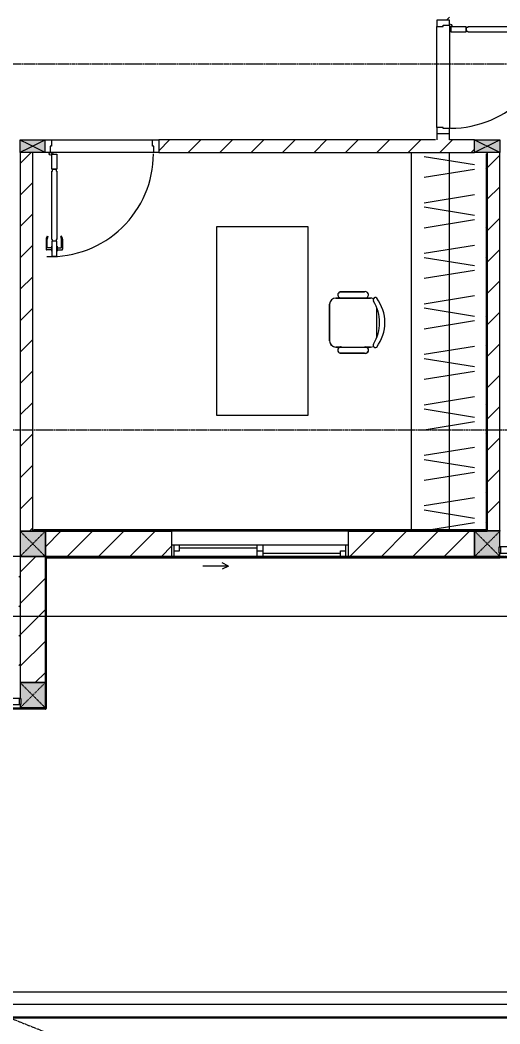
# Model space of a CAD drawing. Header units: millimetres. Extents: x 5356 to 209803, y -16346 to 109894.
# Drawn here: x 94853 to 98653, y 20833 to 28787 of the extents above; entities that cross this region are included whole.
import ezdxf

# ---------------------------------------------------------------- set-up
doc = ezdxf.new("R2010")
doc.units = ezdxf.units.MM
doc.linetypes.add('Dash', pattern=[6, 3, -3])
doc.linetypes.add('Grid Line', pattern=[22.225, 12.7, -3.175, 3.175, -3.175])
for name, color, linetype, lineweight in [('0-1', 7, 'Continuous', 5), ('A-ANNO-DIMS', 211, 'Continuous', 9), ('A-ANNO-DIMS-220', 211, 'Continuous', 9), ('A-DETL-GENF-1', 9, 'Continuous', 9), ('A-DOOR-1', 9, 'Continuous', 9), ('A-FLOR-1', 9, 'Continuous', 9), ('A-FLOR-HRAL', 11, 'Continuous', 9), ('A-FLOR-HRAL-1', 9, 'Continuous', 9), ('A-GLAZ', 151, 'Continuous', 9), ('A-WALL', 113, 'Continuous', 9), ('A-WALL-1', 253, 'Continuous', 18), ('A-WALL-2', 9, 'Continuous', 9), ('A-WALL-3', 113, 'Continuous', 18), ('A-WALL-PATT-1', 10, 'Continuous', 9), ('A-WALL-PATT-2', 9, 'Continuous', 9), ('A-WALL-PATT-3', 111, 'Continuous', 9), ('C-PRKG', 70, 'Continuous', 9), ('C-PRKG-HDLN', 70, 'Dash', 9), ('G-IMPT', 8, 'Continuous', 9), ('I-FURN', 30, 'Continuous', 9), ('I-FURN-1', 9, 'Continuous', 9), ('I-WALL-1', 253, 'Continuous', 18), ('M-EQPM', 50, 'Continuous', 9), ('S-COLS', 52, 'Continuous', 9), ('S-COLS-1', 254, 'Continuous', 5), ('S-COLS-2', 253, 'Continuous', 18), ('S-COLS-3', 9, 'Continuous', 9), ('S-COLS-4', 52, 'Continuous', 18), ('S-COLS-5', 52, 'Dash', 9), ('S-COLS-HDLN', 52, 'Dash', 9), ('S-COLS-HDLN-1', 9, 'Dash', 9), ('S-GRID-1', 1, 'Grid Line', 9)]:
    doc.layers.add(name, color=color, linetype=linetype, lineweight=lineweight)
doc.styles.add('Arial_2', font='arial_0.ttf', dxfattribs={"width": 0.9, "height": 660})
doc.dimstyles.new('1_Dim_chi_tiet_khu_đất_2', dxfattribs={"dimscale": 304.8, "dimtxt": 673.371204, "dimasz": 0.866142, "dimexe": 0.721785, "dimexo": 0.0625, "dimgap": 0.072178, "dimtad": 1, "dimdec": 0, "dimrnd": 5, "dimzin": 0, "dimdsep": 46, "dimtxsty": 'Arial_2', "dimblk1": 'OBLIQUE', "dimblk2": 'OBLIQUE', "dimsah": 1, "dimcen": 0.09, "dimdle": 0.721785, "dimazin": 0, "dimtfac": 1, "dimtdec": 4, "dimtix": 1, "dimtmove": 0, "dimatfit": 3, "dimfxl": 2.165354, "dimfxlon": 1, "dimtvp": 1, "dimtolj": 1, "dimtzin": 0, "dimarcsym": 2})
pattern_1 = [(45, (0, 0), (-124.4508, 124.4508), [])]
pattern_2 = [(45, (0, 0), (-116.67262, 116.67262), [])]

# ---------------------------------------------------------------- blocks, each defined once
blk = doc.blocks.new('NCV_TKTC_KET CAU_rvt-1-TKCS_MB ĐỊNH VỊ MỐC TỌA ĐỘ CÔNG TRÌNH')
at = {"layer": 'A-FLOR-1'}
blk.add_line((98652.5, 24736.9), (98652.5, 24741.9), dxfattribs=at)
blk = doc.blocks.new('DOOR_CW_01 CANH MO-PANEL KINH - DIW_01-900x2200-CỬA GỖ VÂN LAMINATE-553375-TKCS_MB ĐỊNH VỊ MỐC TỌA ĐỘ CÔNG TRÌNH')
at = {"layer": 'A-DETL-GENF-1'}
for p, q in [((-397, -182), (-397, -62)), ((-397, -62), (-357, -62)), ((-357, -62), (-357, -182)), ((-357, -182), (-397, -182)), ((-397, -196), (-391, -196)), ((-397, -738), (-397, -196)), ((-391, -196), (-391, -182)), ((-391, -182), (-363, -182)), ((-363, -182), (-363, -196)), ((-357, -196), (-363, -196)), ((-357, -196), (-357, -738)), ((-433.9, -711.2), (-427.3, -715.8)), ((-320.1, -711.2), (-326.7, -715.8)), ((-442, -737), (-442, -816.5)), ((-434, -799.5), (-434, -737)), ((-399, -792.2), (-399, -831.8)), ((-397, -792.2), (-399, -792.2)), ((-397, -738), (-391, -738)), ((-357, -752), (-397, -752)), ((-397, -752), (-397, -872)), ((-397, -792.2), (-397, -831.8)), ((-391, -752), (-391, -738)), ((-363, -752), (-391, -752)), ((-357, -738), (-363, -738)), ((-363, -738), (-363, -752)), ((-357, -872), (-357, -752)), ((-357, -792.2), (-357, -831.8)), ((-357, -792.2), (-355, -792.2)), ((-355, -792.2), (-355, -831.8)), ((-320, -799.5), (-320, -737)), ((-312, -737), (-312, -816.5)), ((-399, -820.5), (-438, -820.5)), ((-399, -803.5), (-430, -803.5)), ((-399, -831.8), (-397, -831.8)), ((-397, -872), (-357, -872)), ((-355, -831.8), (-357, -831.8)), ((-355, -803.5), (-324, -803.5)), ((-355, -820.5), (-316, -820.5))]:
    blk.add_line(p, q, dxfattribs=at)
blk.add_circle((-407, -60), 10, dxfattribs=at)
for centre, radius, start, end in [((-407, -60), 814, 268, 0), ((-397, -737), 45, 145, 180), ((-397, -737), 37, 145, 180), ((-357, -737), 37, 0, 35), ((-357, -737), 45, 360, 35), ((-438, -816.5), 4, 180, 270), ((-430, -799.5), 4, 180, 270), ((-324, -799.5), 4, 270, 0), ((-316, -816.5), 4, 270, 0)]:
    blk.add_arc(centre, radius, start, end, dxfattribs=at)
at = {"layer": 'A-DOOR-1'}
for p, q in [((-450, -50), (-450, 50)), ((-450, 50), (-400, 50)), ((-400, 50), (-400, 0)), ((400, 0), (400, 50)), ((400, 50), (450, 50)), ((450, 50), (450, -50)), ((-410, -50), (-450, -50)), ((-410, 0), (-410, -50)), ((-400, 0), (-410, 0)), ((-407, -50), (-382, -50)), ((410, 0), (400, 0)), ((410, -50), (410, 0)), ((450, -50), (410, -50))]:
    blk.add_line(p, q, dxfattribs=at)
blk = doc.blocks.new('TU DO LV A - TU DO LV A-V9-TKCS_MB ĐỊNH VỊ MỐC TỌA ĐỘ CÔNG TRÌNH')
at = {"layer": 'I-FURN'}
for p, q in [((10, 0), (3000, 0)), ((10, -136.3), (68.9, -499)), ((169, -101), (104.4, -499)), ((202.5, -101), (267.1, -499)), ((404.3, -101), (468.9, -499)), ((569, -101), (504.4, -499)), ((602.5, -101), (667.1, -499)), ((804.3, -101), (868.9, -499)), ((969, -101), (904.4, -499)), ((1002.5, -101), (1067.1, -499)), ((1204.3, -101), (1268.9, -499)), ((1369, -101), (1304.4, -499)), ((1402.5, -101), (1467.1, -499)), ((1604.3, -101), (1668.9, -499)), ((1769, -101), (1704.4, -499)), ((1802.5, -101), (1867.1, -499)), ((2004.3, -101), (2068.9, -499)), ((2169, -101), (2104.4, -499)), ((2202.5, -101), (2267.1, -499)), ((2404.3, -101), (2468.9, -499)), ((2569, -101), (2504.4, -499)), ((2602.5, -101), (2667.1, -499)), ((2804.3, -101), (2868.9, -499)), ((2969, -101), (2904.4, -499)), ((10, -300), (3000, -300))]:
    blk.add_line(p, q, dxfattribs=at)
at = {"layer": 'I-FURN-1'}
blk.add_line((10, 0), (3000, 0), dxfattribs=at)
blk = doc.blocks.new('BAN LV A - BAN LV A_dwg_ban hoc2-348006-TKCS_MB ĐỊNH VỊ MỐC TỌA ĐỘ CÔNG TRÌNH')
at = {"layer": 'I-FURN'}
for p, q in [((145.8, 437.4), (-145.8, 437.4)), ((-243, 354.4), (-243, 162)), ((-194.4, 388.8), (-194.4, 113.4)), ((194.4, 113.4), (194.4, 388.8)), ((194.4, 351.4), (194.4, 150.8)), ((243.7, 162), (243.7, 354.4)), ((-120.5, 64.8), (120.5, 64.8))]:
    blk.add_line(p, q, dxfattribs=at)
at = {"layer": 'I-FURN', "flags": 128}
blk.add_lwpolyline([(-737.8, 610.5), (-737.8, 1330.5), (-154.9, 1330.5), (762.2, 1330.5), (762.2, 610.5)], close=True, dxfattribs=at)
at = {"layer": 'I-FURN'}
for centre, radius, start, end in [((-145.8, 388.8), 48.6, 90, 180), ((145.8, 388.8), 48.6, 360, 90), ((-218.7, 347.3), 25.3, 343.7398, 163.7398), ((219.4, 347.3), 25.3, 16.2602, 170.70537), ((-218.7, 154.9), 25.3, 163.7398, 16.2602), ((219.4, 154.9), 25.3, 189.29463, 16.2602), ((-180.2, 75.4), 17.8, 57.97259, 216.69006), ((-145.8, 113.4), 48.6, 180, 207.58444), ((0, 359.3), 318.2, 237.57575, 302.42425), ((180.2, 75.4), 17.8, 323.30994, 122.02741), ((145.8, 113.4), 48.6, 332.41556, 0), ((0, 324), 324, 233.1301, 306.8699)]:
    blk.add_arc(centre, radius, start, end, dxfattribs=at)
blk = doc.blocks.new('BAN LV A - BAN LV A_dwg-348005-TKCS_MB ĐỊNH VỊ MỐC TỌA ĐỘ CÔNG TRÌNH')
at = {"extrusion": (0, 0, -1), "zscale": -1, "rotation": 180}
blk.add_blockref('BAN LV A - BAN LV A_dwg_ban hoc2-348006-TKCS_MB ĐỊNH VỊ MỐC TỌA ĐỘ CÔNG TRÌNH', (-729, 1383.7), dxfattribs=at)
blk = doc.blocks.new('BAN LV A - BAN LV A-401069-TKCS_MB ĐỊNH VỊ MỐC TỌA ĐỘ CÔNG TRÌNH')
at = {"layer": 'I-FURN-1'}
for p, q in [((-8.8, -53.2), (1491.2, -53.2)), ((-8.8, -773.2), (-8.8, -53.2)), ((1491.2, -53.2), (1491.2, -773.2)), ((1491.2, -773.2), (-8.8, -773.2)), ((583.2, -946.3), (874.8, -946.3)), ((486, -1221.7), (486, -1029.3)), ((534.6, -1029.3), (534.6, -994.9)), ((923.4, -994.9), (923.4, -1032.3)), ((972.7, -1029.3), (972.7, -1221.7)), ((534.6, -1270.3), (534.6, -1235.9)), ((923.4, -1232.9), (923.4, -1270.3))]:
    blk.add_line(p, q, dxfattribs=at)
for centre, radius, start, end in [((583.2, -994.9), 48.6, 90, 180), ((874.8, -994.9), 48.6, 0, 90), ((510.3, -1036.4), 25.3, 16.2602, 163.7398), ((948.4, -1036.4), 25.3, 16.2602, 170.70537), ((510.3, -1228.8), 25.3, 163.7398, 343.7398), ((583.2, -1270.3), 48.6, 180, 207.58444), ((874.8, -1270.3), 48.6, 332.41556, 0), ((948.4, -1228.8), 25.3, 189.29463, 16.2602), ((548.9, -1308.3), 17.8, 119.40397, 216.69006), ((729, -1059.7), 324, 233.1301, 306.8699), ((909.2, -1308.3), 17.8, 323.30994, 60.59603)]:
    blk.add_arc(centre, radius, start, end, dxfattribs=at)
at = {"extrusion": (0, 0, -1), "zscale": -1, "rotation": 180}
blk.add_blockref('BAN LV A - BAN LV A_dwg-348005-TKCS_MB ĐỊNH VỊ MỐC TỌA ĐỘ CÔNG TRÌNH', (0, 0), dxfattribs=at)
blk = doc.blocks.new('Railing - 50 x 10mm-457210-TKCS_MB ĐỊNH VỊ MỐC TỌA ĐỘ CÔNG TRÌNH')
at = {"layer": 'A-FLOR-HRAL-1'}
for p, q in [((25, 5), (-25, 5)), ((-25, 5), (-25, -5)), ((25, -5), (25, 5)), ((-25, -5), (25, -5))]:
    blk.add_line(p, q, dxfattribs=at)
blk = doc.blocks.new('Railing - Railing-641386-TKCS_MB ĐỊNH VỊ MỐC TỌA ĐỘ CÔNG TRÌNH')
at = {"layer": 'A-FLOR-HRAL-1'}
for p, q in [((76844.1, 15351.2), (75749.1, 15351.2)), ((75749.1, 15301.2), (76844.1, 15301.2))]:
    blk.add_line(p, q, dxfattribs=at)
at = {"extrusion": (0, 0, -1), "zscale": -1, "rotation": 90.00000000000072}
for p in [(-75744.1, 15326.2), (-76869.1, 15326.2)]:
    blk.add_blockref('Railing - 50 x 10mm-457210-TKCS_MB ĐỊNH VỊ MỐC TỌA ĐỘ CÔNG TRÌNH', p, dxfattribs=at)
blk = doc.blocks.new('G1_SOF - BO TRU - 100x200-746114-TKCS_MB ĐỊNH VỊ MỐC TỌA ĐỘ CÔNG TRÌNH')
at = {"layer": 'S-COLS-3'}
blk.add_hatch(color=256, dxfattribs=at).paths.add_polyline_path([(-50, -98.4), (50, -98.4), (50, 100), (-50, 100)])
at = {"layer": 'S-COLS-2'}
for p, q in [((-50, 100), (50, 100)), ((-50, -98.4), (-50, 100)), ((50, 100), (50, -98.4))]:
    blk.add_line(p, q, dxfattribs=at)
at = {"layer": 'S-COLS-HDLN-1'}
for p, q in [((50, -100), (-50, 100)), ((-50, -100), (50, 100))]:
    blk.add_line(p, q, dxfattribs=at)
blk = doc.blocks.new('G1_SOF - BO TRU - 100x200-V64-TKCS_MB ĐỊNH VỊ MỐC TỌA ĐỘ CÔNG TRÌNH')
at = {"layer": 'S-COLS-3'}
blk.add_hatch(color=256, dxfattribs=at).paths.add_polyline_path([(-50, -100), (50, -100), (50, 100), (-50, 100)])
at = {"layer": 'S-COLS-2'}
for p, q in [((-50, 100), (50, 100)), ((-50, -100), (-50, 100)), ((50, 100), (50, -100)), ((50, -100), (-50, -100))]:
    blk.add_line(p, q, dxfattribs=at)
at = {"layer": 'S-COLS-HDLN-1'}
for p, q in [((50, -100), (-50, 100)), ((-50, -100), (50, 100))]:
    blk.add_line(p, q, dxfattribs=at)
blk = doc.blocks.new('DOOR_CW_01 CANH MO-PANEL KINH - DIG_01-900x2200-CỬA NHÔM KÍNH-400868-TKCS_MB ĐỊNH VỊ MỐC TỌA ĐỘ CÔNG TRÌNH')
at = {"layer": 'A-DETL-GENF-1'}
for p, q in [((-442, 737), (-442, 816.5)), ((-399, 820.5), (-438, 820.5)), ((-434, 799.5), (-434, 737)), ((-399, 803.5), (-430, 803.5)), ((-399, 831.8), (-397, 831.8)), ((-399, 792.2), (-399, 831.8)), ((-397, 872), (-357, 872)), ((-397, 752), (-397, 872)), ((-397, 792.2), (-397, 831.8)), ((-357, 872), (-357, 752)), ((-357, 792.2), (-357, 831.8)), ((-355, 831.8), (-357, 831.8)), ((-355, 792.2), (-355, 831.8)), ((-355, 820.5), (-316, 820.5)), ((-355, 803.5), (-324, 803.5)), ((-320, 799.5), (-320, 737)), ((-312, 737), (-312, 816.5)), ((-397, 792.2), (-399, 792.2)), ((-357, 752), (-397, 752)), ((-397, 738), (-391, 738)), ((-397, 738), (-397, 196)), ((-363, 752), (-391, 752)), ((-391, 752), (-391, 738)), ((-363, 738), (-363, 752)), ((-357, 738), (-363, 738)), ((-357, 792.2), (-355, 792.2)), ((-357, 196), (-357, 738)), ((-433.9, 711.2), (-427.3, 715.8)), ((-320.1, 711.2), (-326.7, 715.8)), ((-397, 196), (-391, 196)), ((-357, 182), (-397, 182)), ((-397, 182), (-397, 62)), ((-391, 196), (-391, 182)), ((-391, 182), (-363, 182)), ((-357, 196), (-363, 196)), ((-363, 182), (-363, 196)), ((-357, 62), (-357, 182)), ((-397, 62), (-357, 62))]:
    blk.add_line(p, q, dxfattribs=at)
blk.add_circle((-407, 60), 10, dxfattribs=at)
for centre, radius, start, end in [((-438, 816.5), 4, 90, 180), ((-407, 60), 814, 360, 92), ((-430, 799.5), 4, 90, 180), ((-324, 799.5), 4, 360, 90), ((-316, 816.5), 4, 0, 90), ((-397, 737), 45, 180, 215), ((-397, 737), 37, 180, 215), ((-357, 737), 37, 325, 0), ((-357, 737), 45, 325, 0)]:
    blk.add_arc(centre, radius, start, end, dxfattribs=at)
at = {"layer": 'A-DOOR-1'}
for p, q in [((-410, 50), (-450, 50)), ((-450, 50), (-450, -50)), ((-410, 0), (-410, 50)), ((-400, 0), (-410, 0)), ((-407, 50), (-382, 50)), ((-400, -50), (-400, 0)), ((410, 0), (400, 0)), ((400, 0), (400, -50)), ((450, 50), (410, 50)), ((410, 50), (410, 0)), ((450, -50), (450, 50)), ((-450, -50), (-400, -50)), ((400, -50), (450, -50))]:
    blk.add_line(p, q, dxfattribs=at)
blk = doc.blocks.new('NCV_TKTC_TANG 1_rvt-1-TKCS_MB ĐỊNH VỊ MỐC TỌA ĐỘ CÔNG TRÌNH')
at = {"layer": 'A-WALL-PATT-1'}
h = blk.add_hatch(dxfattribs=at)
h.set_pattern_fill('FP_2', color=256, style=0, pattern_type=2)
h.set_pattern_definition(pattern_1)
h.paths.add_polyline_path([(98202.6, 27836.9), (98252.6, 27836.9), (98252.6, 27886.9), (98152.6, 27886.9), (98152.6, 27836.9)])
h.paths.add_polyline_path([(98202.6, 28786.9), (98252.6, 28786.9), (98252.6, 28836.9), (98152.6, 28836.9), (98152.6, 28786.9)])
h = blk.add_hatch(dxfattribs=at)
h.set_pattern_fill('FP_2', color=256, style=0, pattern_type=2)
h.set_pattern_definition(pattern_1)
h.paths.add_polyline_path([(96138.9, 27736.9), (98452.6, 27736.9), (98452.6, 27836.9), (95950.9, 27836.9), (95950.9, 27736.9)])
h = blk.add_hatch(dxfattribs=at)
h.set_pattern_fill('FP_2', color=256, style=0, pattern_type=2)
h.set_pattern_definition(pattern_1)
h.paths.add_polyline_path([(94952.6, 24736.9), (94952.6, 27736.9), (94852.6, 27736.9), (94852.6, 24736.9), (94928.5, 24736.9)])
h = blk.add_hatch(dxfattribs=at)
h.set_pattern_fill('FP_2', color=256, style=0, pattern_type=2)
h.set_pattern_definition(pattern_1)
h.paths.add_polyline_path([(98652.6, 24741.9), (98652.6, 27736.9), (98552.6, 27736.9), (98552.6, 24741.9)])
at = {"layer": 'A-WALL-PATT-2'}
h = blk.add_hatch(dxfattribs=at)
h.set_pattern_fill('FP_3', color=256, style=0, pattern_type=2)
h.set_pattern_definition(pattern_2)
h.paths.add_polyline_path([(98552.6, 24736.9), (98552.6, 27736.9), (98542.6, 27736.9), (98542.6, 24736.9)])
h = blk.add_hatch(dxfattribs=at)
h.set_pattern_fill('FP_3', color=256, style=0, pattern_type=2)
h.set_pattern_definition(pattern_2)
h.paths.add_polyline_path([(94952.6, 24736.9), (98542.6, 24736.9), (98542.6, 24746.9), (94952.6, 24746.9)])
h = blk.add_hatch(dxfattribs=at)
h.set_pattern_fill('FP_3', color=256, style=0, pattern_type=2)
h.set_pattern_definition(pattern_2)
h.paths.add_polyline_path([(94842.6, 23537.4), (94852.6, 23537.4), (94852.6, 24536.9), (94842.6, 24536.9), (94842.6, 24090.6)])
at = {"layer": 'A-FLOR-1'}
for p, q in [((98152.6, 27936.9), (98152.6, 28736.9)), ((95100.9, 27836.9), (95900.9, 27836.9)), ((95910.9, 27736.9), (95090.9, 27736.9)), ((98652.6, 24741.9), (98652.6, 24736.9))]:
    blk.add_line(p, q, dxfattribs=at)
at = {"layer": 'A-WALL-1'}
for p, q in [((98452.6, 27836.9), (98252.6, 27836.9)), ((94852.6, 27736.9), (94852.6, 24736.9)), ((94952.6, 24736.9), (94952.6, 27736.9)), ((98552.6, 27736.9), (98552.6, 24741.9)), ((98552.6, 24741.9), (98652.6, 24741.9)), ((98652.6, 24741.9), (98652.6, 24746.9)), ((94852.6, 24736.9), (94952.6, 24736.9))]:
    blk.add_line(p, q, dxfattribs=at)
at = {"layer": 'A-WALL-2'}
for p, q in [((98152.6, 27936.9), (98152.6, 28736.9)), ((98252.6, 28746.9), (98252.6, 27926.9)), ((98152.6, 27886.9), (98152.6, 27836.9)), ((98252.6, 27836.9), (98252.6, 27886.9)), ((95100.9, 27836.9), (95900.9, 27836.9)), ((98142.6, 27836.9), (95950.9, 27836.9)), ((95910.9, 27736.9), (95090.9, 27736.9)), ((95950.9, 27736.9), (98452.6, 27736.9)), ((98652.6, 24746.9), (98652.6, 27736.9))]:
    blk.add_line(p, q, dxfattribs=at)
at = {"layer": 'I-WALL-1'}
for p, q in [((98542.6, 27726.9), (98542.6, 24746.9)), ((98552.6, 24736.9), (98552.6, 27736.9)), ((94952.6, 24746.9), (94952.6, 24736.9)), ((98542.6, 24746.9), (94962.6, 24746.9)), ((94952.6, 24736.9), (96052.6, 24736.9)), ((97452.6, 24736.9), (98542.6, 24736.9)), ((98542.6, 24736.9), (98552.6, 24736.9))]:
    blk.add_line(p, q, dxfattribs=at)
at = {"layer": 'A-DOOR-1', "rotation": 270.0000000000003}
blk.add_blockref('DOOR_CW_01 CANH MO-PANEL KINH - DIG_01-900x2200-CỬA NHÔM KÍNH-400868-TKCS_MB ĐỊNH VỊ MỐC TỌA ĐỘ CÔNG TRÌNH', (98202.6, 28336.9), dxfattribs=at)
at = {"layer": 'A-DOOR-1'}
blk.add_blockref('DOOR_CW_01 CANH MO-PANEL KINH - DIW_01-900x2200-CỬA GỖ VÂN LAMINATE-553375-TKCS_MB ĐỊNH VỊ MỐC TỌA ĐỘ CÔNG TRÌNH', (95500.9, 27786.9), dxfattribs=at)
at = {"layer": 'A-FLOR-HRAL-1'}
blk.add_blockref('Railing - Railing-641386-TKCS_MB ĐỊNH VỊ MỐC TỌA ĐỘ CÔNG TRÌNH', (22908.5, 9260.7), dxfattribs=at)
at = {"layer": 'I-FURN-1'}
for name, p, rotation in [('TU DO LV A - TU DO LV A-V9-TKCS_MB ĐỊNH VỊ MỐC TỌA ĐỘ CÔNG TRÌNH', (97952.6, 24736.9), 89.9999999999999), ('BAN LV A - BAN LV A-401069-TKCS_MB ĐỊNH VỊ MỐC TỌA ĐỘ CÔNG TRÌNH', (96357.8, 25661.2), 90.0000000000001)]:
    blk.add_blockref(name, p, dxfattribs=dict(at, rotation=rotation))
at = {"layer": 'S-COLS-3', "rotation": 90.00000000000037}
for name, p in [('G1_SOF - BO TRU - 100x200-746114-TKCS_MB ĐỊNH VỊ MỐC TỌA ĐỘ CÔNG TRÌNH', (94952.6, 27786.9)), ('G1_SOF - BO TRU - 100x200-V64-TKCS_MB ĐỊNH VỊ MỐC TỌA ĐỘ CÔNG TRÌNH', (98552.6, 27786.9))]:
    blk.add_blockref(name, p, dxfattribs=at)
blk = doc.blocks.new('1_FAMILY RVT - W01-WxH 1400x1400xmm-389822-TKCS_MB ĐỊNH VỊ MỐC TỌA ĐỘ CÔNG TRÌNH')
at = {"layer": 'A-GLAZ'}
for p, q in [((248.4, 172.39), (299.2, 197.79)), ((248.4, 172.39), (299.2, 146.99)), ((248.4, 172.39), (451.6, 172.39)), ((-700, 96.19), (-700, -103.81)), ((700, 96.19), (-700, 96.19)), ((-700, 96.19), (-636.5, 96.19)), ((-680.95, 96.19), (-680.95, 7.29)), ((-636.5, 96.19), (-22.225, 96.19)), ((-636.5, 96.19), (-636.5, 51.74)), ((-22.225, 7.29), (-22.225, 96.19)), ((-22.225, 96.19), (22.225, 96.19)), ((22.225, 96.19), (680.95, 96.19)), ((22.225, 96.19), (22.225, 7.29)), ((680.95, 96.19), (700, 96.19)), ((680.95, 96.19), (680.95, 7.29)), ((700, -103.81), (700, 96.19)), ((-700, 7.29), (-680.95, 7.29)), ((-636.5, 51.74), (-680.95, 51.74)), ((-680.95, 7.29), (-22.225, 7.29)), ((-636.5, 73.965), (-22.225, 73.965)), ((22.225, 51.74), (-22.225, 51.74)), ((-22.225, 7.29), (22.225, 7.29)), ((22.225, 29.515), (636.5, 29.515)), ((22.225, 7.29), (636.5, 7.29)), ((636.5, 51.74), (636.5, 7.29)), ((680.95, 51.74), (636.5, 51.74)), ((636.5, 7.29), (700, 7.29)), ((-700, -103.81), (700, -103.81))]:
    blk.add_line(p, q, dxfattribs=at)
blk = doc.blocks.new('BAI XE PCCC - BAI XE PCCC-1477864-TKCS_MB ĐỊNH VỊ MỐC TỌA ĐỘ CÔNG TRÌNH')
at = {"layer": 'C-PRKG'}
blk.add_line((15000, -6000), (0, -6000), dxfattribs=at)
at = {"layer": 'C-PRKG-HDLN'}
blk.add_line((15000, -6000), (0, 0), dxfattribs=at)
blk = doc.blocks.new('Railing - 50 x 10mm-1251311-TKCS_MB ĐỊNH VỊ MỐC TỌA ĐỘ CÔNG TRÌNH')
at = {"layer": 'A-FLOR-HRAL'}
for p, q in [((25, 5), (-25, 5)), ((-25, 5), (-25, -5)), ((25, -5), (25, 5)), ((-25, -5), (25, -5))]:
    blk.add_line(p, q, dxfattribs=at)
blk = doc.blocks.new('Railing - Railing-1602786-TKCS_MB ĐỊNH VỊ MỐC TỌA ĐỘ CÔNG TRÌNH')
at = {"layer": 'A-FLOR-HRAL'}
for p, q in [((94847.5, 23412.4), (91857.5, 23412.4)), ((91857.5, 23362.4), (94847.5, 23362.4))]:
    blk.add_line(p, q, dxfattribs=at)
at = {"extrusion": (0, 0, -1), "zscale": -1, "rotation": 90}
for p in [(-91852.5, 23387.4), (-94852.5, 23387.4)]:
    blk.add_blockref('Railing - 50 x 10mm-1251311-TKCS_MB ĐỊNH VỊ MỐC TỌA ĐỘ CÔNG TRÌNH', p, dxfattribs=at)
blk = doc.blocks.new('TKTC_NAP THAM BE XLNT_260130 - TKTC_XREF_260130_NAP THAM BE XLNT_dwg-3399784-TKCS_MB ĐỊNH VỊ MỐC TỌA ĐỘ CÔNG TRÌNH')
at = {"layer": 'G-IMPT', "flags": 128}
blk.add_lwpolyline([(83427.6, 20238.2), (98577.4, 20238.2), (98577.4, 14087.9), (83427.6, 14087.9)], close=True, dxfattribs=at)
blk = doc.blocks.new('TKTC_NAP THAM BE XLNT_260130 - NẮP THĂM BỂ XLNT-2335565-TKCS_MB ĐỊNH VỊ MỐC TỌA ĐỘ CÔNG TRÌNH')
blk.add_blockref('TKTC_NAP THAM BE XLNT_260130 - TKTC_XREF_260130_NAP THAM BE XLNT_dwg-3399784-TKCS_MB ĐỊNH VỊ MỐC TỌA ĐỘ CÔNG TRÌNH', (-83427.6, -14087.9))
blk = doc.blocks.new('G1_SOF - BO TRU - 200x200-3050151-TKCS_MB ĐỊNH VỊ MỐC TỌA ĐỘ CÔNG TRÌNH')
at = {"layer": 'S-COLS-HDLN'}
for p, q in [((-100, 100), (100, -100)), ((100, 100), (-100, -100))]:
    blk.add_line(p, q, dxfattribs=at)
blk = doc.blocks.new('DIMBLOCK7-TKCS_MB ĐỊNH VỊ MỐC TỌA ĐỘ CÔNG TRÌNH')
at = {"layer": 'A-ANNO-DIMS-220'}
for p, q in [((33652.6, 24724.5), (33652.6, 23844.5)), ((33652.6, 24064.5), (33652.6, 24724.5)), ((127252.6, 24724.5), (127252.6, 23844.5)), ((127252.6, 24064.5), (127252.6, 24724.5)), ((33432.6, 24064.5), (127472.6, 24064.5))]:
    blk.add_line(p, q, dxfattribs=at)
at = {"layer": 'A-ANNO-DIMS-220', "lineweight": 25}
for p, q in [((33652.6, 24064.5), (33784.6, 24196.5)), ((127252.6, 24064.5), (127384.6, 24196.5)), ((33652.6, 24064.5), (33520.6, 23932.5)), ((127252.6, 24064.5), (127120.6, 23932.5))]:
    blk.add_line(p, q, dxfattribs=at)
at = {"layer": 'A-ANNO-DIMS-220', "color": 0, "insert": (79313, 24943.3), "char_height": 660, "width": 2734.923, "attachment_point": 1, "line_spacing_factor": 0.941778, "style": 'Arial_2'}
blk.add_mtext('93600', dxfattribs=at)
blk = doc.blocks.new('_Oblique')
at = {"color": 0, "linetype": 'ByBlock', "lineweight": -2}
blk.add_line((-0.5, -0.5), (0.5, 0.5), dxfattribs=at)

msp = doc.modelspace()

# ---------------------------------------------------------------- hatches: boundary and pattern name
at = {"layer": 'A-WALL-PATT-3'}
h = msp.add_hatch(dxfattribs=at)
h.set_pattern_fill('FP_1', color=256, style=0, pattern_type=2)
h.set_pattern_definition(pattern_1)
h.paths.add_polyline_path([(95052.6, 24536.9), (96052.6, 24536.9), (96052.6, 24736.9), (95052.6, 24736.9)])
h.paths.add_polyline_path([(98452.6, 24536.9), (98452.6, 24736.9), (97452.6, 24736.9), (97452.6, 24536.9)])
h = msp.add_hatch(dxfattribs=at)
h.set_pattern_fill('FP_1', color=256, style=0, pattern_type=2)
h.set_pattern_definition(pattern_1)
h.paths.add_polyline_path([(94928.5, 23332.4), (95052.6, 23332.4), (95052.6, 23336.9), (94852.6, 23336.9), (94852.6, 23332.4)])
h.paths.add_polyline_path([(94852.6, 23536.9), (95052.6, 23536.9), (95052.6, 24536.9), (94852.6, 24536.9), (94852.6, 24090.6)])
at = {"layer": 'S-COLS-1'}
for points in [[(94928.5, 24536.9), (95052.6, 24536.9), (95052.6, 24736.9), (94852.6, 24736.9), (94852.6, 24536.9)], [(98452.6, 24536.9), (98652.6, 24536.9), (98652.6, 24561.9), (98647.6, 24561.9), (98647.6, 24611.9), (98652.6, 24611.9), (98652.6, 24736.9), (98452.6, 24736.9)], [(95052.6, 23336.9), (95052.6, 23536.9), (94852.6, 23536.9), (94852.6, 23412.4), (94857.5, 23412.4), (94857.5, 23362.4), (94852.6, 23362.4), (94852.6, 23336.9), (94928.5, 23336.9)]]:
    msp.add_hatch(color=256, dxfattribs=at).paths.add_polyline_path(points)

# ---------------------------------------------------------------- linework, layer by layer
at = {"layer": 'A-WALL'}
for p, q in [((95052.6, 24736.9), (95052.6, 24536.9)), ((98452.6, 24536.9), (98452.6, 24736.9)), ((95052.6, 24536.9), (94852.6, 24536.9)), ((98652.6, 24536.1), (99777.5, 24536.1)), ((99767.6, 24526.1), (98652.6, 24526.1)), ((94852.6, 23536.9), (95052.6, 23536.9)), ((91852.6, 23337.4), (94852.6, 23337.4)), ((95052.6, 23327.4), (91852.6, 23327.4)), ((95052.6, 23336.9), (94852.6, 23336.9)), ((95052.6, 23332.4), (95052.6, 23336.9)), ((83752.6, 20988.2), (116092.6, 20988.2)), ((83652.6, 20888.2), (116092.6, 20888.2)), ((116092.6, 20878.2), (83667.6, 20878.2))]:
    msp.add_line(p, q, dxfattribs=at)
at = {"layer": 'A-WALL-3'}
for p, q in [((96052.6, 24736.9), (95052.6, 24736.9)), ((98452.6, 24736.9), (97452.6, 24736.9)), ((94852.6, 24536.9), (94852.6, 23536.9)), ((95052.6, 24536.9), (96052.6, 24536.9)), ((95052.6, 23536.9), (95052.6, 24536.9)), ((95052.6, 24521.1), (95052.6, 23332.4)), ((95062.6, 24521.1), (95052.6, 24521.1)), ((98652.6, 24536.1), (95062.6, 24536.1)), ((95062.6, 24536.1), (95062.6, 24526.1)), ((95062.6, 24526.1), (98652.6, 24526.1)), ((95062.6, 23332.4), (95062.6, 24521.1)), ((97452.6, 24536.9), (98452.6, 24536.9)), ((98652.6, 24526.1), (98652.6, 24536.1)), ((94852.6, 23336.9), (94852.6, 23332.4)), ((94852.6, 23332.4), (95052.6, 23332.4)), ((95057.6, 23337.4), (95052.6, 23337.4)), ((95052.6, 23337.4), (95052.6, 23336.9)), ((95052.6, 23332.4), (95062.6, 23332.4)), ((95052.6, 23332.4), (95052.6, 23327.4)), ((95052.6, 23327.4), (95057.6, 23327.4)), ((95057.6, 23327.4), (95057.6, 23337.4))]:
    msp.add_line(p, q, dxfattribs=at)
at = {"layer": 'S-COLS'}
for p, q in [((94852.6, 24736.9), (94852.6, 24536.9)), ((95052.6, 24536.9), (95052.6, 24736.9)), ((98452.6, 24736.9), (98452.6, 24536.9)), ((94852.6, 24536.9), (95052.6, 24536.9)), ((95052.6, 23536.9), (94852.6, 23536.9)), ((94852.6, 23336.9), (95052.6, 23336.9))]:
    msp.add_line(p, q, dxfattribs=at)
at = {"layer": 'S-COLS-4'}
for p, q in [((95052.6, 24736.9), (94852.6, 24736.9)), ((98652.6, 24736.9), (98452.6, 24736.9)), ((98652.6, 24611.9), (98652.6, 24736.9)), ((98452.6, 24536.9), (98652.6, 24536.9)), ((98652.6, 24536.9), (98652.6, 24561.9)), ((94852.6, 23536.9), (94852.6, 23412.4)), ((95052.6, 23336.9), (95052.6, 23536.9)), ((94852.6, 23362.4), (94852.6, 23336.9))]:
    msp.add_line(p, q, dxfattribs=at)
at = {"layer": 'S-GRID-1'}
for p, q in [((131551.8, 28436.9), (29351.8, 28436.9)), ((128757.8, 25536.9), (32145.8, 25536.9)), ((131551.8, 24536.9), (29351.8, 24536.9))]:
    msp.add_line(p, q, dxfattribs=at)

# ---------------------------------------------------------------- block references
at = {"layer": '0-1'}
for name in ['NCV_TKTC_KET CAU_rvt-1-TKCS_MB ĐỊNH VỊ MỐC TỌA ĐỘ CÔNG TRÌNH', 'NCV_TKTC_TANG 1_rvt-1-TKCS_MB ĐỊNH VỊ MỐC TỌA ĐỘ CÔNG TRÌNH']:
    msp.add_blockref(name, (0, 0), dxfattribs=at)
at = {"layer": 'A-FLOR-HRAL'}
msp.add_blockref('Railing - Railing-1602786-TKCS_MB ĐỊNH VỊ MỐC TỌA ĐỘ CÔNG TRÌNH', (0, 0), dxfattribs=at)
at = {"layer": 'A-GLAZ', "rotation": 180}
msp.add_blockref('1_FAMILY RVT - W01-WxH 1400x1400xmm-389822-TKCS_MB ĐỊNH VỊ MỐC TỌA ĐỘ CÔNG TRÌNH', (96752.6, 24633.1), dxfattribs=at)
at = {"layer": 'C-PRKG', "rotation": 180}
msp.add_blockref('BAI XE PCCC - BAI XE PCCC-1477864-TKCS_MB ĐỊNH VỊ MỐC TỌA ĐỘ CÔNG TRÌNH', (109752.6, 14888.2), dxfattribs=at)
at = {"layer": 'M-EQPM'}
msp.add_blockref('TKTC_NAP THAM BE XLNT_260130 - NẮP THĂM BỂ XLNT-2335565-TKCS_MB ĐỊNH VỊ MỐC TỌA ĐỘ CÔNG TRÌNH', (86182.6, 14936.6), dxfattribs=at)
at = {"layer": 'S-COLS-5'}
for p in [(94952.6, 24636.9), (98552.6, 24636.9), (94952.6, 23436.9)]:
    msp.add_blockref('G1_SOF - BO TRU - 200x200-3050151-TKCS_MB ĐỊNH VỊ MỐC TỌA ĐỘ CÔNG TRÌNH', p, dxfattribs=at)

# ---------------------------------------------------------------- dimensions: what is measured, and where the dimension line sits
at = {"layer": 'A-ANNO-DIMS'}
dim = msp.add_linear_dim(base=(127252.6, 24064.5), p1=(33652.6, 24724.5), p2=(127252.6, 24724.5), dimstyle='1_Dim_chi_tiet_khu_đất_2', override={"dimpost": '<>', "dimfxl": 93600}, dxfattribs=at)
dim.commit()
dim.dimension.update_dxf_attribs({"geometry": 'DIMBLOCK7-TKCS_MB ĐỊNH VỊ MỐC TỌA ĐỘ CÔNG TRÌNH', "text_midpoint": (80452.6, 24423.7)})

doc.saveas('drawing.dxf')
